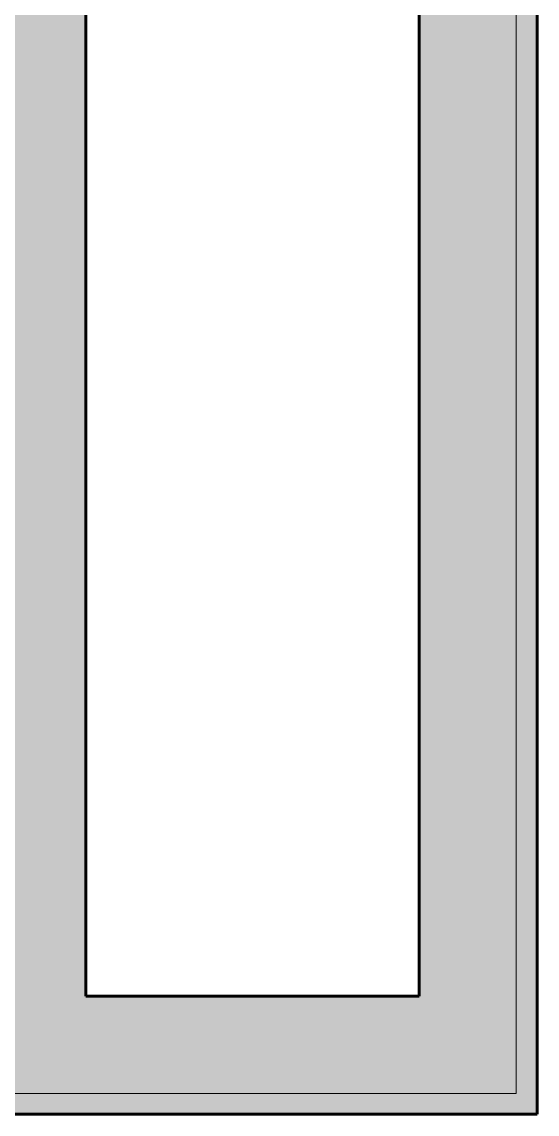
# Model space of a CAD drawing. Header units: inches. Extents: x -4169 to -1846, y 9706 to 12377.
# Drawn here: x -3145.42 to -3126.87, y 9939.19 to 9978.55 of the extents above; entities that cross this region are included whole.
import ezdxf

# ---------------------------------------------------------------- set-up
doc = ezdxf.new("R2010")
doc.units = ezdxf.units.IN
doc.header["$MEASUREMENT"] = 0
for name, color, linetype, lineweight in [('0-1', 7, 'Continuous', 5), ('A-WALL-4', 250, 'Continuous', 60), ('A-WALL-5', 10, 'Continuous', 18), ('A-WALL-6', 13, 'Continuous', 18), ('A-WALL-7', 23, 'Continuous', 5)]:
    doc.layers.add(name, color=color, linetype=linetype, lineweight=lineweight)

# ---------------------------------------------------------------- blocks, each defined once
blk = doc.blocks.new('CTR - 1st Phase - Shell_rvt-1-ENLARGED RCP - 1ST FLOOR PLAN')
at = {"layer": 'A-WALL-6'}
for points in [[(-3146.624, 9939.939), (-3143.124, 9939.939), (-3143.124, 10009.339), (-3146.624, 10009.339), (-3146.624, 9947.503)], [(-3127.624, 9939.939), (-3126.874, 9939.939), (-3126.874, 10009.089), (-3127.624, 10009.089), (-3127.624, 9943.439)], [(-3131.124, 9939.939), (-3127.624, 9939.939), (-3127.624, 9943.439), (-3143.124, 9943.439), (-3143.124, 9939.939), (-3142.937, 9939.939)]]:
    blk.add_hatch(color=256, dxfattribs=at).paths.add_polyline_path(points, flags=0)
at = {"layer": 'A-WALL-7'}
for points in [[(-3127.624, 9943.439), (-3127.624, 10009.339), (-3130.661, 10009.339), (-3130.661, 10010.089), (-3131.124, 10010.089), (-3131.124, 9943.439)], [(-3127.624, 9939.189), (-3126.874, 9939.189), (-3126.874, 9939.939), (-3146.624, 9939.939), (-3146.616, 9939.189), (-3131.124, 9939.189)]]:
    blk.add_hatch(color=256, dxfattribs=at).paths.add_polyline_path(points, flags=0)
at = {"layer": 'A-WALL-4'}
for p, q in [((-3143.124, 10009.089), (-3143.124, 9943.439)), ((-3131.124, 9943.439), (-3131.124, 10009.089)), ((-3126.874, 10009.089), (-3126.874, 9943.439)), ((-3143.124, 9943.439), (-3131.124, 9943.439)), ((-3126.874, 9943.439), (-3126.874, 9939.939)), ((-3126.874, 9939.939), (-3126.874, 9939.189)), ((-3143.124, 9939.189), (-3146.624, 9939.189)), ((-3126.874, 9939.189), (-3143.124, 9939.189))]:
    blk.add_line(p, q, dxfattribs=at)
at = {"layer": 'A-WALL-5'}
for p, q in [((-3127.624, 9943.439), (-3127.624, 10009.089)), ((-3127.624, 9939.939), (-3127.624, 9943.439)), ((-3146.624, 9939.939), (-3143.124, 9939.939)), ((-3127.624, 9939.939), (-3143.124, 9939.939))]:
    blk.add_line(p, q, dxfattribs=at)

msp = doc.modelspace()

# ---------------------------------------------------------------- block references
at = {"layer": '0-1'}
msp.add_blockref('CTR - 1st Phase - Shell_rvt-1-ENLARGED RCP - 1ST FLOOR PLAN', (0, 0), dxfattribs=at)

doc.saveas('drawing.dxf')
